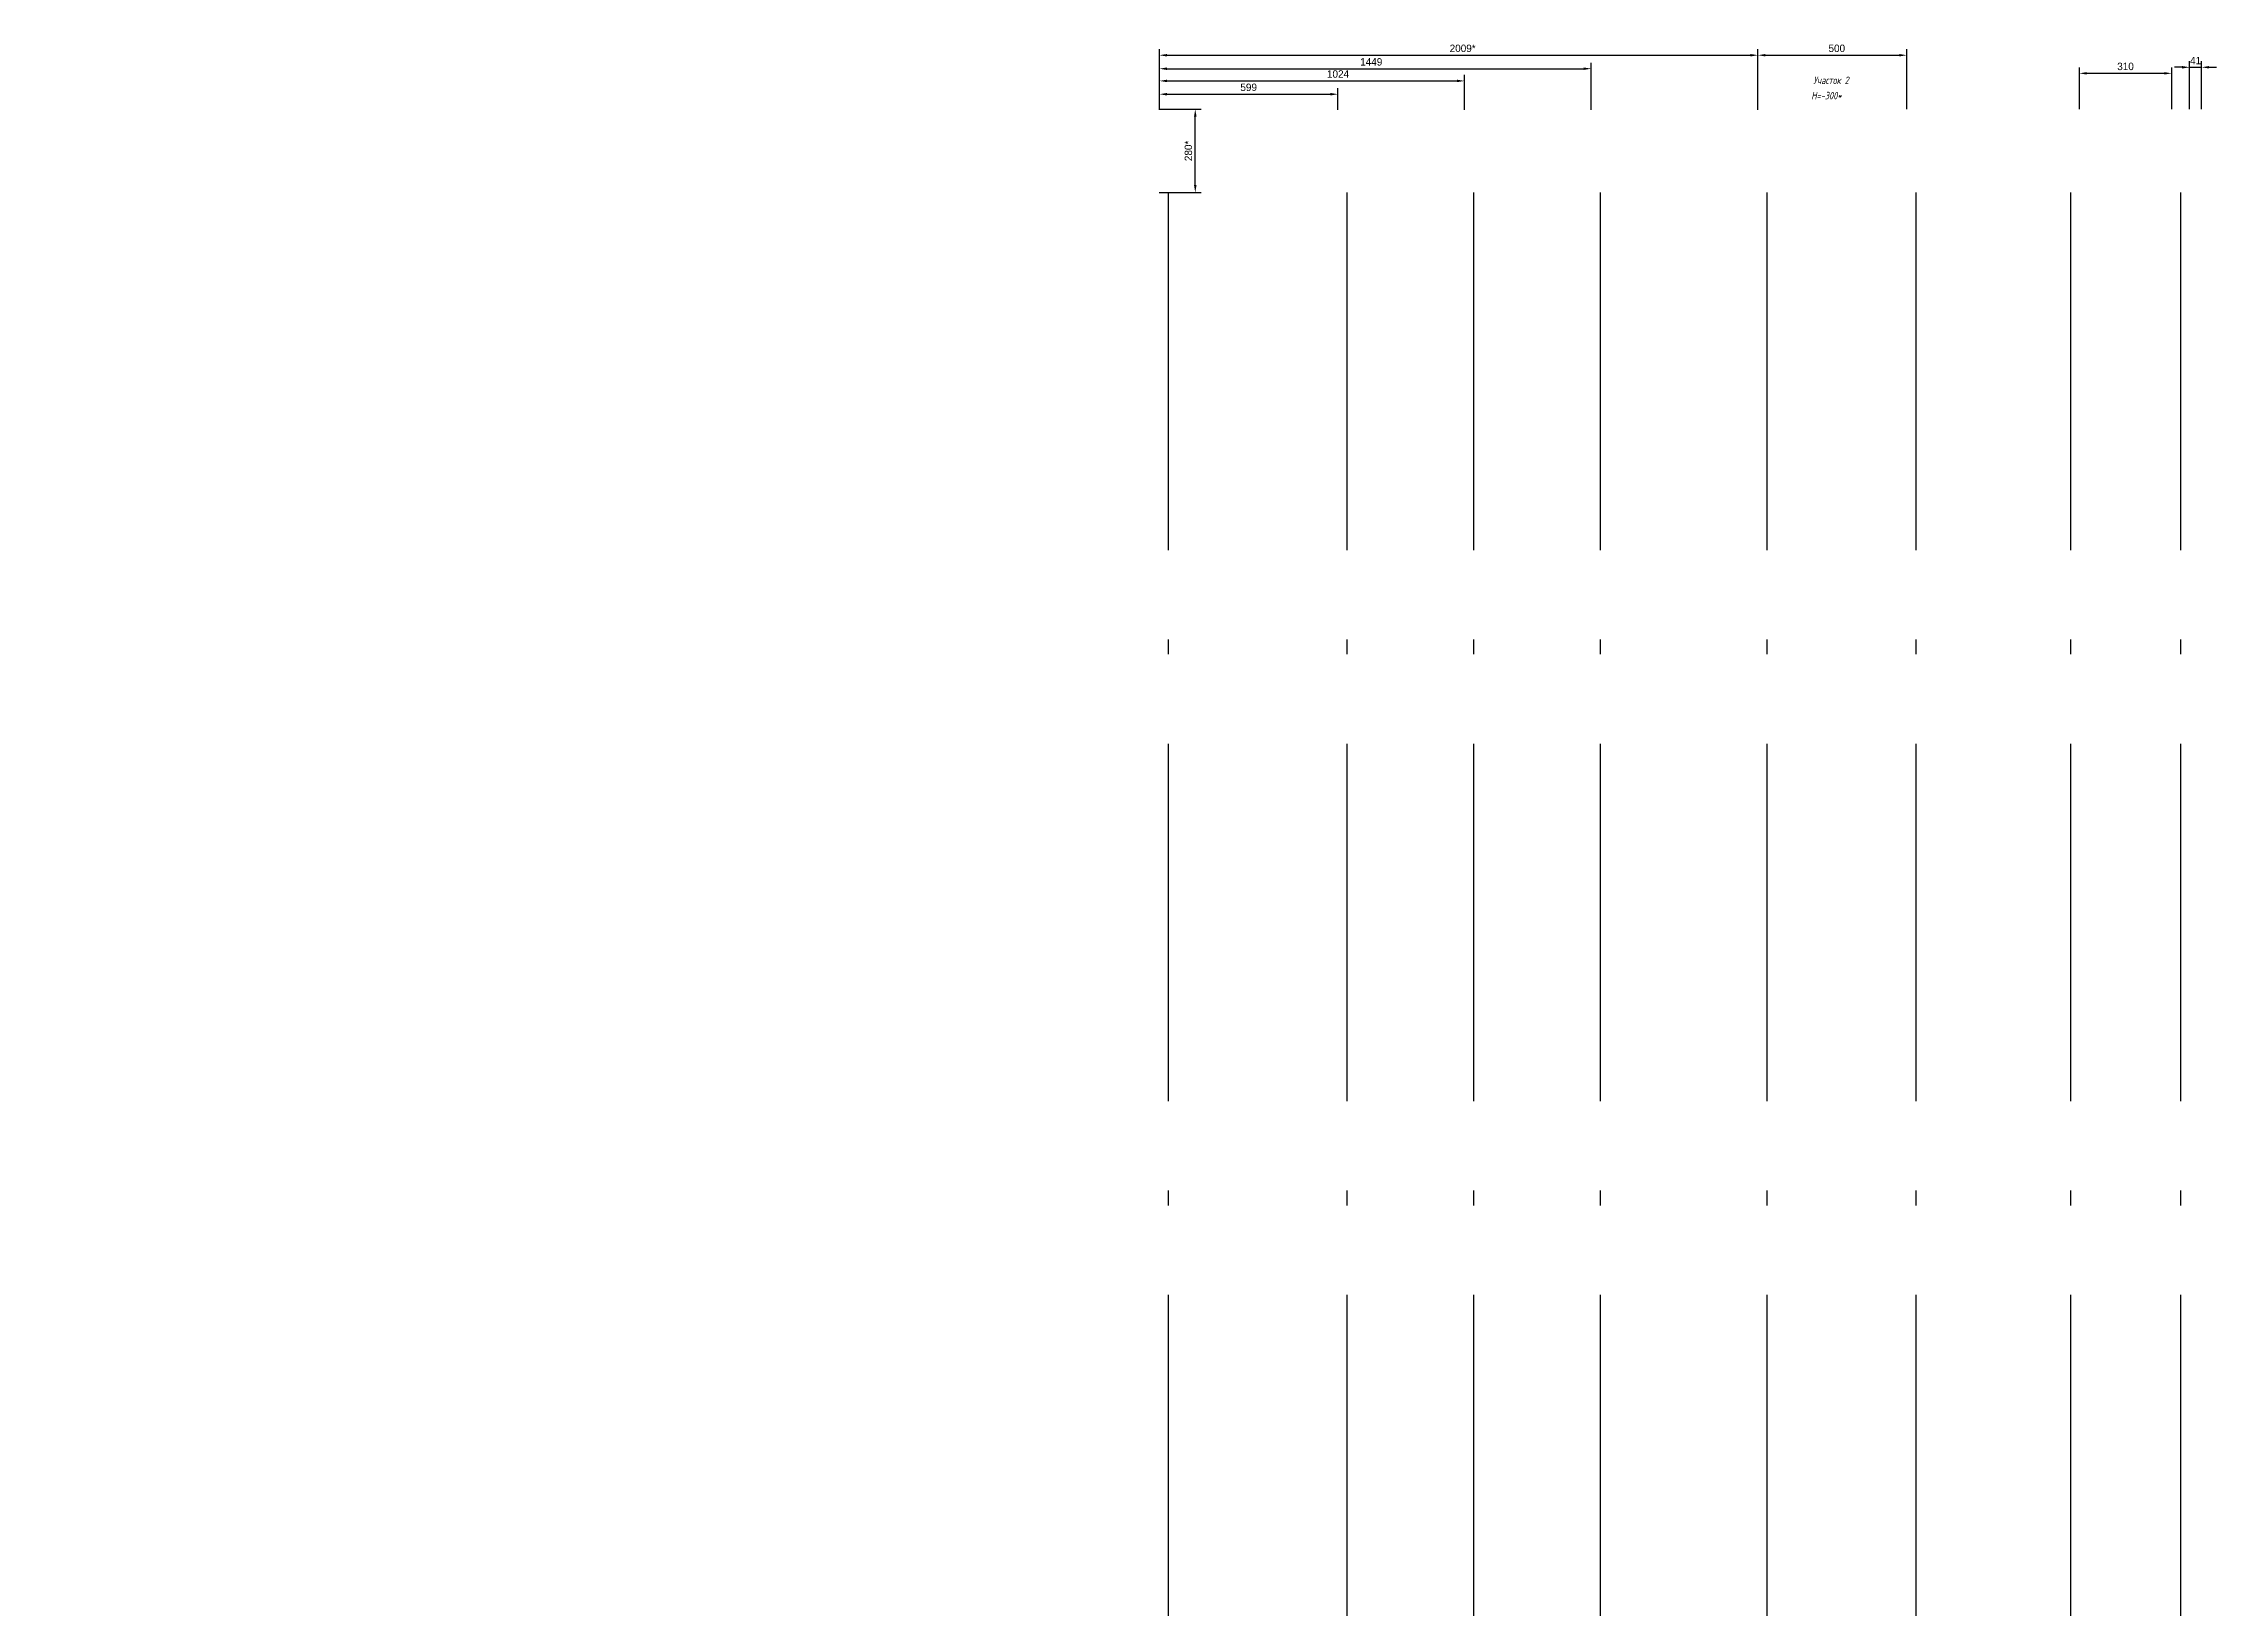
# Model space of a CAD drawing. Header units: millimetres. Extents: x -2432 to 12635, y -10135 to 32982.
# Drawn here: x 5205 to 12501, y 5627 to 10881 of the extents above; entities that cross this region are included whole.
import ezdxf
from ezdxf.enums import TextEntityAlignment as Align

# ---------------------------------------------------------------- set-up
doc = ezdxf.new("R2010")
doc.units = ezdxf.units.MM
doc.header["$PDMODE"] = 34
doc.header["$PDSIZE"] = 25
doc.linetypes.add('ACAD_ISO10W100', pattern=[18.5, 12, -3, 0.5, -3])
doc.layers.add('08 Размеры', color=7, linetype='Continuous')
doc.layers.add('100 noprint', color=1, linetype='Continuous', plot=False)
doc.styles.get("Standard").update_dxf_attribs({"font": 'Ubuntu-R.ttf'})
doc.styles.add('ГОСТ-ISOCPEUR', font='isocpeui.ttf', dxfattribs={"width": 0.8})
doc.dimstyles.new('ISO-25', dxfattribs={"dimtxt": 2.5, "dimasz": 2.5, "dimexe": 1.25, "dimexo": 0.625, "dimtad": 1, "dimtxsty": 'Standard', "dimcen": 2.5, "dimadec": 0, "dimazin": 0, "dimtfac": 1, "dimtmove": 0, "dimatfit": 3, "dimfxl": 1, "dimarcsym": 0})

# ---------------------------------------------------------------- blocks, each defined once
blk = doc.blocks.new('*D2101')
at = {"layer": '08 Размеры', "color": 0, "lineweight": -2}
for p, q in [((8951.2, 10660.1), (9092.2, 10660.1)), ((9072.2, 10405.1), (9072.2, 10635.1)), ((8951.2, 10380.1), (9092.2, 10380.1))]:
    blk.add_line(p, q, dxfattribs=at)
at = {"layer": '08 Размеры', "color": 0}
for points in [[(9076.4, 10635.1), (9068, 10635.1), (9072.2, 10660.1)], [(9068, 10405.1), (9076.4, 10405.1), (9072.2, 10380.1)]]:
    blk.add_solid(points, dxfattribs=at)
at = {"layer": 'Defpoints', "color": 0}
for p in [(8951.2, 10660.1), (9072.2, 10660.1), (8951.2, 10380.1)]:
    blk.add_point(p, dxfattribs=at)
at = {"layer": '08 Размеры', "color": 0, "insert": (9049.1, 10520.1), "char_height": 25, "attachment_point": 5, "rotation": 90}
blk.add_mtext('280*', dxfattribs=at)
blk = doc.blocks.new('*D2102')
at = {"layer": '08 Размеры', "color": 0, "lineweight": -2}
for p, q in [((8951.9, 10657.6), (8951.9, 10730.4)), ((9551.2, 10657.6), (9551.2, 10730.4)), ((8976.9, 10710.4), (9526.2, 10710.4))]:
    blk.add_line(p, q, dxfattribs=at)
at = {"layer": '08 Размеры', "color": 0}
for points in [[(8976.9, 10714.5), (8976.9, 10706.2), (8951.9, 10710.4)], [(9526.2, 10706.2), (9526.2, 10714.5), (9551.2, 10710.4)]]:
    blk.add_solid(points, dxfattribs=at)
at = {"layer": 'Defpoints', "color": 0}
for p in [(8951.9, 10657.6), (9551.2, 10710.4), (9551.2, 10657.6)]:
    blk.add_point(p, dxfattribs=at)
at = {"layer": '08 Размеры', "color": 0, "insert": (9251.5, 10733.4), "char_height": 25, "attachment_point": 5}
blk.add_mtext('599', dxfattribs=at)
blk = doc.blocks.new('*D2103')
at = {"layer": '08 Размеры', "color": 0, "lineweight": -2}
for p, q in [((8951.9, 10657.6), (8951.9, 10775.1)), ((8976.9, 10755.1), (9951.2, 10755.1)), ((9976.2, 10657.6), (9976.2, 10775.1))]:
    blk.add_line(p, q, dxfattribs=at)
at = {"layer": '08 Размеры', "color": 0}
for points in [[(8976.9, 10759.2), (8976.9, 10750.9), (8951.9, 10755.1)], [(9951.2, 10750.9), (9951.2, 10759.2), (9976.2, 10755.1)]]:
    blk.add_solid(points, dxfattribs=at)
at = {"layer": 'Defpoints', "color": 0}
for p in [(9976.2, 10755.1), (8951.9, 10657.6), (9976.2, 10657.6)]:
    blk.add_point(p, dxfattribs=at)
at = {"layer": '08 Размеры', "color": 0, "insert": (9551.5, 10778.1), "char_height": 25, "attachment_point": 5}
blk.add_mtext('1024', dxfattribs=at)
blk = doc.blocks.new('*D2104')
at = {"layer": '08 Размеры', "color": 0, "lineweight": -2}
for p, q in [((8951.9, 10657.6), (8951.9, 10816)), ((10401.2, 10657.6), (10401.2, 10816)), ((8976.9, 10796), (10376.2, 10796))]:
    blk.add_line(p, q, dxfattribs=at)
at = {"layer": '08 Размеры', "color": 0}
for points in [[(8976.9, 10800.2), (8976.9, 10791.8), (8951.9, 10796)], [(10376.2, 10791.8), (10376.2, 10800.2), (10401.2, 10796)]]:
    blk.add_solid(points, dxfattribs=at)
at = {"layer": 'Defpoints', "color": 0}
for p in [(10401.2, 10796), (8951.9, 10657.6), (10401.2, 10657.6)]:
    blk.add_point(p, dxfattribs=at)
at = {"layer": '08 Размеры', "color": 0, "insert": (9663, 10818.8), "char_height": 25, "attachment_point": 5}
blk.add_mtext('1449', dxfattribs=at)
blk = doc.blocks.new('*D2105')
at = {"layer": '08 Размеры', "color": 0, "lineweight": -2}
for p, q in [((8951.9, 10657.6), (8951.9, 10861.3)), ((8976.9, 10841.3), (10936.2, 10841.3)), ((10961.2, 10657.6), (10961.2, 10861.3))]:
    blk.add_line(p, q, dxfattribs=at)
at = {"layer": '08 Размеры', "color": 0}
for points in [[(8976.9, 10845.4), (8976.9, 10837.1), (8951.9, 10841.3)], [(10936.2, 10837.1), (10936.2, 10845.4), (10961.2, 10841.3)]]:
    blk.add_solid(points, dxfattribs=at)
at = {"layer": 'Defpoints', "color": 0}
for p in [(10961.2, 10841.3), (8951.9, 10657.6), (10961.2, 10657.6)]:
    blk.add_point(p, dxfattribs=at)
at = {"layer": '08 Размеры', "color": 0, "insert": (9970, 10864.3), "char_height": 25, "attachment_point": 5}
blk.add_mtext('2009*', dxfattribs=at)
blk = doc.blocks.new('*D2106')
at = {"layer": '08 Размеры', "color": 0, "lineweight": -2}
for p, q in [((10961.2, 10660.1), (10961.2, 10861.3)), ((10986.2, 10841.3), (11436.2, 10841.3)), ((11461.2, 10660.1), (11461.2, 10861.3))]:
    blk.add_line(p, q, dxfattribs=at)
at = {"layer": '08 Размеры', "color": 0}
for points in [[(10986.2, 10845.4), (10986.2, 10837.1), (10961.2, 10841.3)], [(11436.2, 10837.1), (11436.2, 10845.4), (11461.2, 10841.3)]]:
    blk.add_solid(points, dxfattribs=at)
at = {"layer": 'Defpoints', "color": 0}
for p in [(11461.2, 10841.3), (10961.2, 10660.1), (11461.2, 10660.1)]:
    blk.add_point(p, dxfattribs=at)
at = {"layer": '08 Размеры', "color": 0, "insert": (11226.2, 10864.3), "char_height": 25, "attachment_point": 5}
blk.add_mtext('500', dxfattribs=at)
blk = doc.blocks.new('*D2112')
at = {"layer": '08 Размеры', "color": 0, "lineweight": -2}
for p, q in [((12040.6, 10660.1), (12040.6, 10800.5)), ((12350.6, 10660.1), (12350.6, 10800.5)), ((12065.6, 10780.5), (12325.6, 10780.5))]:
    blk.add_line(p, q, dxfattribs=at)
at = {"layer": '08 Размеры', "color": 0}
for points in [[(12065.6, 10784.7), (12065.6, 10776.4), (12040.6, 10780.5)], [(12325.6, 10776.4), (12325.6, 10784.7), (12350.6, 10780.5)]]:
    blk.add_solid(points, dxfattribs=at)
at = {"layer": 'Defpoints', "color": 0}
for p in [(12350.6, 10780.5), (12040.6, 10660.1), (12350.6, 10660.1)]:
    blk.add_point(p, dxfattribs=at)
at = {"layer": '08 Размеры', "color": 0, "insert": (12195.6, 10803.6), "char_height": 25, "attachment_point": 5}
blk.add_mtext('310', dxfattribs=at)
blk = doc.blocks.new('*D2397')
at = {"layer": '08 Размеры', "color": 0, "lineweight": -2}
for p, q in [((12385.6, 10800.8), (12360.6, 10800.8)), ((12410.6, 10660.1), (12410.6, 10820.8)), ((12410.6, 10800.8), (12451.2, 10800.8)), ((12451.2, 10660.1), (12451.2, 10820.8)), ((12476.2, 10800.8), (12501.2, 10800.8))]:
    blk.add_line(p, q, dxfattribs=at)
at = {"layer": '08 Размеры', "color": 0}
for points in [[(12385.6, 10796.6), (12385.6, 10805), (12410.6, 10800.8)], [(12476.2, 10805), (12476.2, 10796.6), (12451.2, 10800.8)]]:
    blk.add_solid(points, dxfattribs=at)
at = {"layer": 'Defpoints', "color": 0}
for p in [(12451.2, 10800.8), (12410.6, 10660.1), (12451.2, 10660.1)]:
    blk.add_point(p, dxfattribs=at)
at = {"layer": '08 Размеры', "color": 0, "insert": (12430.9, 10823.3), "char_height": 25, "attachment_point": 5}
blk.add_mtext('41', dxfattribs=at)

msp = doc.modelspace()

# ---------------------------------------------------------------- linework, layer by layer
at = {"layer": '100 noprint', "color": 1, "linetype": 'ACAD_ISO10W100', "lineweight": -2, "ltscale": 100}
for points in [[(12380.6, 10380.1), (12380.6, -2899.4, -1), (-2091.6, -2899.4)], [(12010.6, 10380.1), (12010.6, -2899.4, -1), (-1721.6, -2899.4)], [(11491.2, 10380.1), (11491.2, -2899.4, -1), (-1202.2, -2899.4)], [(10991.2, 10380.1), (10991.2, -2899.4, -1), (-702.2, -2899.4)], [(10431.2, 10380.1), (10431.2, -2899.4, -1), (-142.2, -2899.4)], [(10006.2, 10380.1), (10006.2, -2899.4, -1), (282.8, -2899.4)], [(9581.2, 10380.1), (9581.2, -2899.4, -1), (707.8, -2899.4)], [(8981.2, 10380.1), (8981.2, -2899.4, -1), (1307.8, -2899.4)]]:
    msp.add_lwpolyline(points, format="xyb", dxfattribs=at)

# ---------------------------------------------------------------- texts
at = {"layer": '08 Размеры', "style": 'ГОСТ-ISOCPEUR', "width": 0.8}
for s, p in [('Участок 2', (11207.1, 10757.3)), ('H=-300*', (11191.6, 10705.9))]:
    msp.add_text(s, height=25, dxfattribs=at).set_placement(p, align=Align.MIDDLE)

# ---------------------------------------------------------------- dimensions: what is measured, and where the dimension line sits
at = {"layer": '08 Размеры'}
for base, p1, p2, override, picture, middle in [((10961.2, 10841.3), (8951.9, 10657.6), (10961.2, 10657.6), {"dimtxt": 25, "dimasz": 25, "dimexe": 20, "dimexo": 0, "dimgap": 10, "dimdec": 0, "dimpost": '*'}, '*D2105', (9970, 10841.3)), ((11461.2, 10841.3), (10961.2, 10660.1), (11461.2, 10660.1), {"dimtxt": 25, "dimasz": 25, "dimexe": 20, "dimexo": 0, "dimgap": 10, "dimdec": 0}, '*D2106', (11226.2, 10841.3)), ((10401.2, 10796), (8951.9, 10657.6), (10401.2, 10657.6), {"dimtxt": 25, "dimasz": 25, "dimexe": 20, "dimexo": 0, "dimgap": 10, "dimdec": 0}, '*D2104', (9663, 10796)), ((12451.2, 10800.8), (12410.6, 10660.1), (12451.2, 10660.1), {"dimtxt": 25, "dimasz": 25, "dimexe": 20, "dimexo": 0, "dimgap": 10, "dimdec": 0}, '*D2397', (12430.9, 10800.8)), ((9976.2, 10755.1), (8951.9, 10657.6), (9976.2, 10657.6), {"dimtxt": 25, "dimasz": 25, "dimexe": 20, "dimexo": 0, "dimgap": 10, "dimdec": 0}, '*D2103', (9551.5, 10755.1))]:
    dim = msp.add_linear_dim(base=base, p1=p1, p2=p2, dimstyle='ISO-25', override=override, dxfattribs=at)
    dim.commit()
    dim.dimension.update_dxf_attribs({"geometry": picture, "text_midpoint": middle, "dimtype": 160})
for base, p1, p2, picture, middle in [((12350.6, 10780.5), (12040.6, 10660.1), (12350.6, 10660.1), '*D2112', (12195.6, 10803.6)), ((9551.2, 10710.4), (8951.9, 10657.6), (9551.2, 10657.6), '*D2102', (9251.5, 10733.4))]:
    dim = msp.add_linear_dim(base=base, p1=p1, p2=p2, dimstyle='ISO-25', override={"dimtxt": 25, "dimasz": 25, "dimexe": 20, "dimexo": 0, "dimgap": 10, "dimdec": 0}, dxfattribs=at)
    dim.commit()
    dim.dimension.update_dxf_attribs({"geometry": picture, "text_midpoint": middle})
dim = msp.add_linear_dim(base=(9072.2, 10660.1), p1=(8951.2, 10380.1), p2=(8951.2, 10660.1), angle=90, dimstyle='ISO-25', override={"dimtxt": 25, "dimasz": 25, "dimexe": 20, "dimexo": 0, "dimgap": 10, "dimdec": 0, "dimpost": '*'}, dxfattribs=at)
dim.commit()
dim.dimension.update_dxf_attribs({"geometry": '*D2101', "text_midpoint": (9049.1, 10520.1)})

doc.saveas('drawing.dxf')
